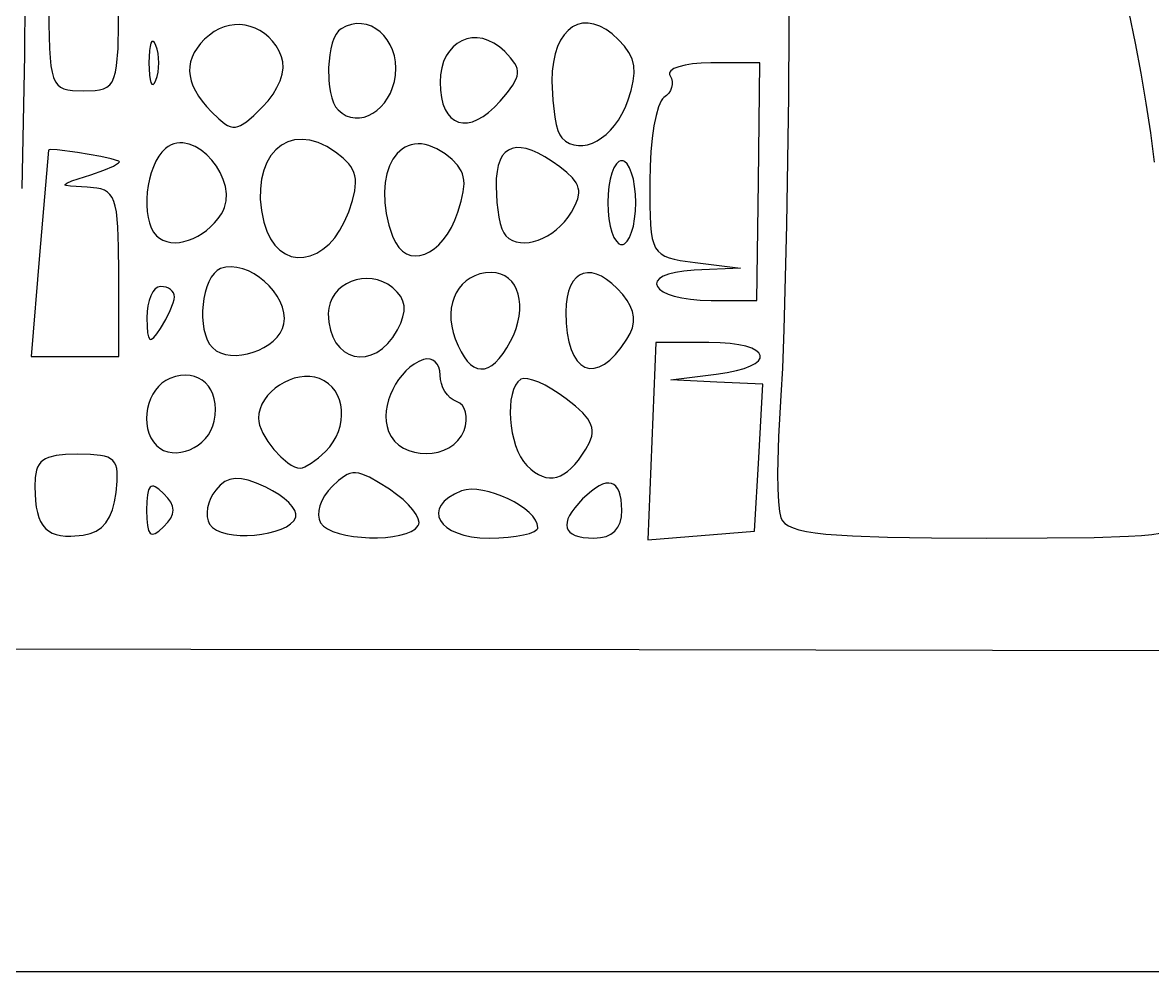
# Model space of a CAD drawing. Header units: millimetres. Extents: x -4.58 to 1.11, y 0.34 to 8.32.
# Drawn here: x -0.976 to -0.078, y 1.7 to 2.454 of the extents above; entities that cross this region are included whole.
import ezdxf

# ---------------------------------------------------------------- set-up
doc = ezdxf.new("R2010")
doc.units = ezdxf.units.MM

msp = doc.modelspace()

# ---------------------------------------------------------------- linework, layer by layer
at = {"flags": 128}
for points in [[(-0.976764, 2.322222), (-0.974733, 2.42853), (-0.974056, 2.516747), (-0.974225, 2.5512), (-0.974733, 2.577687), (-0.975579, 2.595059), (-0.976129, 2.599967), (-0.976764, 2.602167)], [(-0.366847, 2.505556), (-0.36749, 2.395619), (-0.36896, 2.293415), (-0.371037, 2.210354), (-0.372234, 2.179568), (-0.3735, 2.157847), (-0.37545, 2.125098), (-0.376113, 2.095851), (-0.375961, 2.083538), (-0.375486, 2.073296), (-0.374689, 2.065526), (-0.373569, 2.060625), (-0.372305, 2.058283), (-0.37033, 2.056165), (-0.36754, 2.054263), (-0.363832, 2.052566), (-0.359104, 2.051062), (-0.353252, 2.049744), (-0.346174, 2.048599), (-0.337766, 2.047618), (-0.316548, 2.046107), (-0.288775, 2.045129), (-0.253621, 2.044602), (-0.210264, 2.044444), (-0.161706, 2.04454), (-0.12446, 2.044946), (-0.097169, 2.04584), (-0.086833, 2.046526), (-0.078477, 2.047401), (-0.071932, 2.048488)], [(-0.955556, 2.477778), (-0.955469, 2.452743), (-0.95501, 2.43375), (-0.954548, 2.426259), (-0.953882, 2.419965), (-0.952974, 2.414766), (-0.951786, 2.410556), (-0.950283, 2.407231), (-0.948426, 2.404687), (-0.946178, 2.402821), (-0.943503, 2.401528), (-0.940362, 2.400703), (-0.936719, 2.400243), (-0.927778, 2.4), (-0.918836, 2.400243), (-0.915193, 2.400703), (-0.912053, 2.401528), (-0.909377, 2.402821), (-0.90713, 2.404687), (-0.905273, 2.407231), (-0.903769, 2.410556), (-0.902582, 2.414766), (-0.901674, 2.419965), (-0.900545, 2.43375), (-0.900087, 2.452743), (-0.9, 2.477778)], [(-0.076366, 2.343208), (-0.079425, 2.366516), (-0.082968, 2.390089), (-0.086992, 2.41391), (-0.091493, 2.437963), (-0.096472, 2.462231)], [(-0.770431, 2.427097), (-0.772442, 2.431591), (-0.774852, 2.435686), (-0.77762, 2.439369), (-0.780706, 2.442628), (-0.784069, 2.445451), (-0.78767, 2.447827), (-0.791468, 2.449743), (-0.795424, 2.451187), (-0.799496, 2.452148), (-0.803646, 2.452613), (-0.807833, 2.45257), (-0.812016, 2.452007), (-0.816157, 2.450913), (-0.820214, 2.449275), (-0.824147, 2.447081), (-0.827917, 2.444319), (-0.831694, 2.44094), (-0.834953, 2.4375), (-0.837693, 2.434), (-0.839914, 2.43044), (-0.841617, 2.426821), (-0.842802, 2.423144), (-0.843468, 2.419409), (-0.843616, 2.415616), (-0.843246, 2.411767), (-0.842357, 2.407862), (-0.84095, 2.4039), (-0.839024, 2.399884), (-0.83658, 2.395813), (-0.833618, 2.391688), (-0.830138, 2.387509), (-0.826139, 2.383278), (-0.820368, 2.377723), (-0.815546, 2.373822), (-0.813375, 2.372503), (-0.811302, 2.371611), (-0.80928, 2.371149), (-0.807262, 2.371123), (-0.805203, 2.371537), (-0.803055, 2.372396), (-0.798309, 2.375463), (-0.792651, 2.380361), (-0.785708, 2.387125), (-0.781175, 2.392128), (-0.777304, 2.397361), (-0.774137, 2.402708), (-0.77172, 2.408054), (-0.770097, 2.413282), (-0.769312, 2.418275), (-0.769408, 2.422919), (-0.770431, 2.427097)], [(-0.679958, 2.412556), (-0.67965, 2.417898), (-0.679958, 2.423018), (-0.680837, 2.427877), (-0.682242, 2.432436), (-0.684125, 2.436654), (-0.68644, 2.440493), (-0.689142, 2.443914), (-0.692184, 2.446877), (-0.69552, 2.449342), (-0.699104, 2.451271), (-0.702889, 2.452624), (-0.706829, 2.453362), (-0.710879, 2.453446), (-0.714992, 2.452835), (-0.719122, 2.451491), (-0.723222, 2.449375), (-0.725333, 2.44756), (-0.7272, 2.444948), (-0.728819, 2.441646), (-0.730186, 2.43776), (-0.731298, 2.4334), (-0.732149, 2.428672), (-0.733059, 2.418542), (-0.732884, 2.408229), (-0.73238, 2.403273), (-0.731593, 2.398594), (-0.73052, 2.394299), (-0.729156, 2.390495), (-0.727498, 2.38729), (-0.725542, 2.384792), (-0.722406, 2.382137), (-0.719083, 2.380205), (-0.715621, 2.378966), (-0.712068, 2.378391), (-0.708473, 2.378451), (-0.704883, 2.379116), (-0.701349, 2.380356), (-0.697917, 2.382142), (-0.694636, 2.384445), (-0.691554, 2.387235), (-0.68872, 2.390483), (-0.686182, 2.394159), (-0.683989, 2.398234), (-0.682188, 2.402678), (-0.680829, 2.407461), (-0.679958, 2.412556)], [(-0.49525, 2.391944), (-0.492578, 2.400302), (-0.490871, 2.407626), (-0.490158, 2.414109), (-0.490467, 2.419941), (-0.491826, 2.425313), (-0.494264, 2.430417), (-0.497808, 2.435443), (-0.502486, 2.440583), (-0.507545, 2.445157), (-0.512542, 2.448742), (-0.517441, 2.451361), (-0.522204, 2.453037), (-0.526796, 2.453792), (-0.531179, 2.453648), (-0.535319, 2.452628), (-0.539177, 2.450755), (-0.542718, 2.448051), (-0.545905, 2.444539), (-0.548702, 2.440241), (-0.551072, 2.435179), (-0.552979, 2.429377), (-0.554386, 2.422856), (-0.555257, 2.41564), (-0.555556, 2.40775), (-0.55494, 2.392622), (-0.553264, 2.379061), (-0.552109, 2.373331), (-0.550786, 2.368549), (-0.549327, 2.3649), (-0.547764, 2.362569), (-0.544742, 2.360022), (-0.541502, 2.358163), (-0.538081, 2.356969), (-0.53452, 2.356419), (-0.530858, 2.35649), (-0.527134, 2.357161), (-0.52339, 2.358408), (-0.519663, 2.36021), (-0.515994, 2.362545), (-0.512422, 2.36539), (-0.508987, 2.368724), (-0.505729, 2.372525), (-0.502686, 2.376769), (-0.499899, 2.381435), (-0.497407, 2.386501), (-0.49525, 2.391944)], [(-0.870417, 2.436111), (-0.871543, 2.438334), (-0.872594, 2.439312), (-0.873547, 2.439102), (-0.874378, 2.43776), (-0.875065, 2.435345), (-0.875585, 2.431912), (-0.876028, 2.422222), (-0.875585, 2.412533), (-0.875065, 2.4091), (-0.874378, 2.406684), (-0.873547, 2.405343), (-0.872594, 2.405132), (-0.871543, 2.40611), (-0.870417, 2.408333), (-0.869405, 2.411407), (-0.868682, 2.414822), (-0.868104, 2.422222), (-0.868249, 2.425979), (-0.868682, 2.429622), (-0.869405, 2.433038), (-0.870417, 2.436111)], [(-0.593069, 2.431153), (-0.597338, 2.434934), (-0.601709, 2.437893), (-0.60613, 2.440055), (-0.610548, 2.441444), (-0.614912, 2.442086), (-0.61917, 2.442003), (-0.623269, 2.441222), (-0.627158, 2.439767), (-0.630784, 2.437663), (-0.634096, 2.434934), (-0.637041, 2.431604), (-0.639567, 2.4277), (-0.641623, 2.423244), (-0.643156, 2.418262), (-0.644114, 2.412779), (-0.644444, 2.406819), (-0.64418, 2.400377), (-0.643407, 2.394623), (-0.642156, 2.389567), (-0.64046, 2.38522), (-0.638349, 2.381592), (-0.635855, 2.378691), (-0.633009, 2.376527), (-0.629842, 2.375111), (-0.626385, 2.374452), (-0.62267, 2.37456), (-0.618729, 2.375445), (-0.614591, 2.377116), (-0.610289, 2.379584), (-0.605853, 2.382857), (-0.601316, 2.386946), (-0.596708, 2.391861), (-0.590923, 2.398763), (-0.586716, 2.404508), (-0.584059, 2.409391), (-0.583304, 2.411601), (-0.582925, 2.413705), (-0.582921, 2.41574), (-0.583287, 2.417744), (-0.58402, 2.419753), (-0.585117, 2.421803), (-0.588387, 2.426174), (-0.593069, 2.431153)], [(-0.391403, 2.327778), (-0.390333, 2.422222), (-0.429153, 2.422222), (-0.436823, 2.422011), (-0.443726, 2.421404), (-0.449728, 2.420446), (-0.454696, 2.419179), (-0.458499, 2.417645), (-0.461002, 2.415888), (-0.461726, 2.414939), (-0.462075, 2.413951), (-0.462033, 2.412927), (-0.461583, 2.411875), (-0.46053, 2.409653), (-0.459994, 2.407306), (-0.459953, 2.404903), (-0.460389, 2.402517), (-0.46128, 2.400219), (-0.462607, 2.398078), (-0.464349, 2.396167), (-0.466486, 2.394556), (-0.467636, 2.393533), (-0.468754, 2.391931), (-0.47087, 2.387126), (-0.472787, 2.380414), (-0.47446, 2.372068), (-0.475842, 2.362362), (-0.476887, 2.351569), (-0.477547, 2.339964), (-0.477778, 2.327819), (-0.477691, 2.308278), (-0.477157, 2.29348), (-0.476595, 2.287633), (-0.475767, 2.282699), (-0.474624, 2.278587), (-0.473113, 2.275207), (-0.471184, 2.272467), (-0.468785, 2.270276), (-0.465865, 2.268545), (-0.462373, 2.267181), (-0.458259, 2.266094), (-0.453471, 2.265192), (-0.441667, 2.263583), (-0.405556, 2.259111), (-0.442319, 2.257333), (-0.450533, 2.256684), (-0.457382, 2.25564), (-0.462901, 2.254262), (-0.467124, 2.252611), (-0.470083, 2.250745), (-0.471814, 2.248726), (-0.472349, 2.246614), (-0.471722, 2.244469), (-0.469967, 2.24235), (-0.467117, 2.240319), (-0.463207, 2.238435), (-0.458269, 2.236759), (-0.452337, 2.235351), (-0.445445, 2.23427), (-0.437627, 2.233578), (-0.428917, 2.233333), (-0.392486, 2.233333), (-0.391403, 2.327778)], [(-0.818319, 2.302125), (-0.816943, 2.304615), (-0.815875, 2.3072), (-0.814607, 2.312594), (-0.814414, 2.318187), (-0.815192, 2.323858), (-0.816838, 2.329487), (-0.81925, 2.334953), (-0.822324, 2.340136), (-0.825957, 2.344915), (-0.830046, 2.34917), (-0.834488, 2.35278), (-0.839181, 2.355625), (-0.844021, 2.357584), (-0.848905, 2.358537), (-0.851331, 2.358598), (-0.85373, 2.358363), (-0.856088, 2.357816), (-0.858393, 2.356942), (-0.860632, 2.355726), (-0.862792, 2.354153), (-0.86563, 2.351351), (-0.868193, 2.347934), (-0.87047, 2.343992), (-0.872453, 2.339612), (-0.874132, 2.334881), (-0.875499, 2.329887), (-0.876544, 2.324718), (-0.877259, 2.319462), (-0.877634, 2.314206), (-0.87766, 2.309038), (-0.877328, 2.304046), (-0.87663, 2.299317), (-0.875555, 2.294939), (-0.874096, 2.291001), (-0.872243, 2.287589), (-0.869986, 2.284792), (-0.867539, 2.28275), (-0.864799, 2.281188), (-0.861805, 2.280093), (-0.858599, 2.279451), (-0.855221, 2.279249), (-0.851711, 2.279472), (-0.848111, 2.280107), (-0.84446, 2.281141), (-0.8408, 2.282559), (-0.837171, 2.284349), (-0.833613, 2.286497), (-0.830168, 2.288989), (-0.826875, 2.291811), (-0.823776, 2.29495), (-0.82091, 2.298393), (-0.818319, 2.302125)], [(-0.717139, 2.303847), (-0.714205, 2.31291), (-0.712361, 2.320523), (-0.711667, 2.326962), (-0.71177, 2.329828), (-0.712184, 2.332503), (-0.712916, 2.335024), (-0.713973, 2.337424), (-0.715364, 2.339738), (-0.717096, 2.342), (-0.721612, 2.346507), (-0.727583, 2.351222), (-0.734571, 2.355702), (-0.741375, 2.358853), (-0.747937, 2.360732), (-0.754198, 2.361396), (-0.7601, 2.360902), (-0.765585, 2.359307), (-0.770593, 2.35667), (-0.775066, 2.353047), (-0.778946, 2.348495), (-0.782173, 2.343072), (-0.784691, 2.336835), (-0.786439, 2.329841), (-0.787359, 2.322148), (-0.787394, 2.313813), (-0.786483, 2.304892), (-0.784569, 2.295444), (-0.782286, 2.288289), (-0.779353, 2.282207), (-0.775853, 2.277188), (-0.771871, 2.27322), (-0.767492, 2.270294), (-0.762798, 2.2684), (-0.757875, 2.267526), (-0.752807, 2.267661), (-0.747678, 2.268797), (-0.742572, 2.270921), (-0.737574, 2.274024), (-0.732767, 2.278095), (-0.728236, 2.283123), (-0.724064, 2.289098), (-0.720337, 2.29601), (-0.717139, 2.303847)], [(-0.630319, 2.303472), (-0.627648, 2.312235), (-0.626, 2.31968), (-0.625426, 2.326041), (-0.625559, 2.328888), (-0.625979, 2.331552), (-0.626694, 2.334062), (-0.627709, 2.336447), (-0.630667, 2.340961), (-0.634904, 2.345326), (-0.640472, 2.349778), (-0.647018, 2.353887), (-0.653278, 2.356513), (-0.656284, 2.357295), (-0.659199, 2.357738), (-0.662017, 2.357851), (-0.664731, 2.357646), (-0.667335, 2.357131), (-0.669822, 2.356317), (-0.672186, 2.355216), (-0.67442, 2.353836), (-0.678473, 2.350283), (-0.681931, 2.345741), (-0.68474, 2.340293), (-0.68685, 2.334021), (-0.688209, 2.327008), (-0.688765, 2.319334), (-0.688467, 2.311084), (-0.687263, 2.302339), (-0.685101, 2.293182), (-0.681931, 2.283694), (-0.679771, 2.279067), (-0.67722, 2.275317), (-0.67433, 2.272425), (-0.671155, 2.270369), (-0.667749, 2.269129), (-0.664165, 2.268684), (-0.660456, 2.269014), (-0.656677, 2.270099), (-0.652881, 2.271918), (-0.64912, 2.27445), (-0.64545, 2.277674), (-0.641923, 2.281571), (-0.638593, 2.28612), (-0.635513, 2.2913), (-0.632737, 2.297091), (-0.630319, 2.303472)], [(-0.540083, 2.303417), (-0.536946, 2.309061), (-0.534949, 2.314044), (-0.534135, 2.318535), (-0.534186, 2.320649), (-0.534549, 2.322703), (-0.535229, 2.324719), (-0.536233, 2.326719), (-0.539232, 2.330751), (-0.543589, 2.334969), (-0.549347, 2.339542), (-0.555425, 2.343843), (-0.561122, 2.347439), (-0.566436, 2.350332), (-0.571365, 2.352521), (-0.575909, 2.354006), (-0.580065, 2.354789), (-0.583833, 2.35487), (-0.58721, 2.354248), (-0.590196, 2.352926), (-0.592788, 2.350902), (-0.594985, 2.348178), (-0.596787, 2.344755), (-0.59819, 2.340631), (-0.599195, 2.335809), (-0.599798, 2.330288), (-0.6, 2.324069), (-0.599386, 2.311229), (-0.597714, 2.299545), (-0.59656, 2.294539), (-0.595236, 2.290304), (-0.593775, 2.287001), (-0.592208, 2.284792), (-0.589707, 2.2827), (-0.586921, 2.281108), (-0.583891, 2.280001), (-0.580656, 2.279366), (-0.577254, 2.279188), (-0.573725, 2.279454), (-0.570108, 2.28015), (-0.566443, 2.28126), (-0.562768, 2.282773), (-0.559124, 2.284672), (-0.555548, 2.286945), (-0.552081, 2.289577), (-0.548762, 2.292554), (-0.54563, 2.295862), (-0.542724, 2.299488), (-0.540083, 2.303417)], [(-0.9, 2.255556), (-0.90013, 2.276051), (-0.900668, 2.2919), (-0.901838, 2.303707), (-0.902731, 2.308284), (-0.903865, 2.312078), (-0.905268, 2.315165), (-0.90697, 2.317619), (-0.908998, 2.319518), (-0.911379, 2.320936), (-0.914142, 2.32195), (-0.917314, 2.322635), (-0.925, 2.323319), (-0.938433, 2.324134), (-0.941689, 2.324706), (-0.94244, 2.325078), (-0.942601, 2.325524), (-0.941138, 2.326693), (-0.937273, 2.328316), (-0.922222, 2.333333), (-0.911875, 2.336938), (-0.904236, 2.340181), (-0.90166, 2.341555), (-0.900035, 2.342704), (-0.899451, 2.343585), (-0.9, 2.344153), (-0.906109, 2.345918), (-0.914156, 2.347742), (-0.932686, 2.35105), (-0.948838, 2.353049), (-0.953913, 2.353236), (-0.95533, 2.353069), (-0.955861, 2.352708), (-0.962875, 2.269444), (-0.969569, 2.188889), (-0.934792, 2.188889), (-0.9, 2.188889), (-0.9, 2.255556)], [(-0.488889, 2.311111), (-0.489116, 2.317807), (-0.489766, 2.324054), (-0.490793, 2.329715), (-0.492153, 2.334653), (-0.493799, 2.338732), (-0.495686, 2.341814), (-0.497768, 2.343764), (-0.498868, 2.344272), (-0.5, 2.344444), (-0.501132, 2.344272), (-0.502232, 2.343764), (-0.504314, 2.341814), (-0.506201, 2.338732), (-0.507847, 2.334653), (-0.509207, 2.329715), (-0.510234, 2.324054), (-0.510884, 2.317807), (-0.511111, 2.311111), (-0.510884, 2.304415), (-0.510234, 2.298168), (-0.509207, 2.292508), (-0.507847, 2.287569), (-0.506201, 2.283491), (-0.504314, 2.280408), (-0.502232, 2.278458), (-0.501132, 2.277951), (-0.5, 2.277778), (-0.498868, 2.277951), (-0.497768, 2.278458), (-0.495686, 2.280408), (-0.493799, 2.283491), (-0.492153, 2.287569), (-0.490793, 2.292508), (-0.489766, 2.298168), (-0.489116, 2.304415), (-0.488889, 2.311111)], [(-0.768583, 2.214722), (-0.768185, 2.219122), (-0.768599, 2.223597), (-0.769751, 2.228083), (-0.77157, 2.232518), (-0.773983, 2.236839), (-0.776917, 2.240981), (-0.7803, 2.244881), (-0.784059, 2.248477), (-0.788122, 2.251705), (-0.792416, 2.254502), (-0.796869, 2.256804), (-0.801408, 2.258548), (-0.80596, 2.259671), (-0.810453, 2.26011), (-0.814815, 2.259801), (-0.818972, 2.258681), (-0.821702, 2.257157), (-0.824169, 2.254845), (-0.826365, 2.251845), (-0.828279, 2.248257), (-0.829899, 2.244182), (-0.831217, 2.239719), (-0.832222, 2.234968), (-0.832903, 2.230031), (-0.83325, 2.225007), (-0.833252, 2.219996), (-0.8329, 2.215099), (-0.832183, 2.210415), (-0.831091, 2.206045), (-0.829613, 2.202089), (-0.827739, 2.198647), (-0.825458, 2.195819), (-0.822482, 2.193426), (-0.819028, 2.191641), (-0.815181, 2.190439), (-0.811029, 2.189789), (-0.806655, 2.189663), (-0.802148, 2.190033), (-0.797592, 2.19087), (-0.793073, 2.192146), (-0.788678, 2.193832), (-0.784492, 2.195899), (-0.780601, 2.19832), (-0.777091, 2.201066), (-0.774049, 2.204107), (-0.771559, 2.207416), (-0.769709, 2.210964), (-0.768583, 2.214722)], [(-0.588417, 2.200861), (-0.585952, 2.205952), (-0.583998, 2.211011), (-0.582544, 2.215997), (-0.581578, 2.220868), (-0.581088, 2.225585), (-0.581063, 2.230105), (-0.581491, 2.234389), (-0.582361, 2.238396), (-0.583662, 2.242084), (-0.585381, 2.245413), (-0.587508, 2.248342), (-0.59003, 2.25083), (-0.592937, 2.252836), (-0.596216, 2.25432), (-0.599857, 2.25524), (-0.603847, 2.255556), (-0.608462, 2.255266), (-0.612785, 2.254418), (-0.616796, 2.253046), (-0.620479, 2.251184), (-0.623815, 2.248865), (-0.626786, 2.246122), (-0.629373, 2.242989), (-0.631559, 2.2395), (-0.633325, 2.235688), (-0.634654, 2.231586), (-0.635527, 2.227229), (-0.635925, 2.222649), (-0.635832, 2.217881), (-0.635228, 2.212957), (-0.634096, 2.207912), (-0.632417, 2.202778), (-0.630149, 2.197281), (-0.627788, 2.192501), (-0.625339, 2.188436), (-0.622809, 2.185088), (-0.620205, 2.182456), (-0.617532, 2.18054), (-0.614796, 2.179342), (-0.612005, 2.178861), (-0.609164, 2.179097), (-0.60628, 2.180052), (-0.603359, 2.181724), (-0.600407, 2.184114), (-0.59743, 2.187222), (-0.594436, 2.19105), (-0.591429, 2.195596), (-0.588417, 2.200861)], [(-0.495875, 2.2025), (-0.493311, 2.207138), (-0.491589, 2.211617), (-0.490716, 2.215986), (-0.490694, 2.220297), (-0.49153, 2.224599), (-0.493227, 2.228943), (-0.495789, 2.23338), (-0.499222, 2.237958), (-0.503568, 2.242813), (-0.507853, 2.246861), (-0.512045, 2.250113), (-0.516114, 2.252577), (-0.520032, 2.254263), (-0.523766, 2.25518), (-0.527288, 2.255337), (-0.530568, 2.254743), (-0.533574, 2.253408), (-0.536277, 2.25134), (-0.538647, 2.248549), (-0.540654, 2.245044), (-0.542267, 2.240835), (-0.543457, 2.23593), (-0.544192, 2.230338), (-0.544444, 2.224069), (-0.544166, 2.215279), (-0.543354, 2.207407), (-0.542045, 2.200469), (-0.540273, 2.194482), (-0.538075, 2.189461), (-0.535485, 2.185422), (-0.53254, 2.182381), (-0.529274, 2.180352), (-0.525724, 2.179353), (-0.521924, 2.179399), (-0.51791, 2.180506), (-0.513718, 2.182689), (-0.509383, 2.185964), (-0.50494, 2.190347), (-0.500426, 2.195854), (-0.495875, 2.2025)], [(-0.678403, 2.209944), (-0.675758, 2.215418), (-0.673987, 2.220378), (-0.673096, 2.224898), (-0.673095, 2.22905), (-0.673992, 2.232909), (-0.675795, 2.236548), (-0.678513, 2.24004), (-0.682153, 2.243458), (-0.68598, 2.246195), (-0.690018, 2.248277), (-0.694205, 2.249729), (-0.698476, 2.250576), (-0.702769, 2.250845), (-0.70702, 2.25056), (-0.711166, 2.249747), (-0.715144, 2.248432), (-0.718891, 2.24664), (-0.722343, 2.244396), (-0.725438, 2.241726), (-0.728112, 2.238656), (-0.730301, 2.23521), (-0.731944, 2.231414), (-0.732975, 2.227294), (-0.733333, 2.222875), (-0.732918, 2.216002), (-0.731724, 2.20985), (-0.729834, 2.204436), (-0.727327, 2.19978), (-0.724283, 2.195902), (-0.720783, 2.192819), (-0.716908, 2.190552), (-0.712738, 2.189118), (-0.708353, 2.188537), (-0.703834, 2.188828), (-0.699261, 2.19001), (-0.694714, 2.192102), (-0.690275, 2.195122), (-0.686023, 2.19909), (-0.682039, 2.204024), (-0.678403, 2.209944)], [(-0.855722, 2.236111), (-0.855914, 2.237785), (-0.856532, 2.239347), (-0.857531, 2.240762), (-0.858866, 2.241997), (-0.860493, 2.243016), (-0.862365, 2.243787), (-0.864438, 2.244274), (-0.866667, 2.244444), (-0.868895, 2.243934), (-0.870967, 2.242472), (-0.872837, 2.24016), (-0.874462, 2.237101), (-0.875796, 2.233397), (-0.876796, 2.229151), (-0.877415, 2.224466), (-0.877611, 2.219444), (-0.877458, 2.212727), (-0.877067, 2.207715), (-0.876383, 2.204365), (-0.875352, 2.202637), (-0.87469, 2.202368), (-0.87392, 2.202489), (-0.872031, 2.20388), (-0.869631, 2.206768), (-0.866667, 2.211111), (-0.862468, 2.21824), (-0.859007, 2.22533), (-0.856639, 2.23156), (-0.855977, 2.234097), (-0.855722, 2.236111)], [(-0.391083, 2.108333), (-0.387722, 2.166667), (-0.424417, 2.168444), (-0.461111, 2.170222), (-0.425, 2.174694), (-0.416273, 2.175999), (-0.40881, 2.17756), (-0.4026, 2.17933), (-0.397631, 2.181262), (-0.393894, 2.183309), (-0.391376, 2.185423), (-0.390067, 2.18756), (-0.389957, 2.18967), (-0.391033, 2.191708), (-0.393287, 2.193626), (-0.396706, 2.195378), (-0.401279, 2.196917), (-0.406997, 2.198195), (-0.413847, 2.199167), (-0.421819, 2.199784), (-0.430903, 2.2), (-0.472903, 2.2), (-0.476111, 2.1215), (-0.479319, 2.043), (-0.436875, 2.0465), (-0.394444, 2.05), (-0.391083, 2.108333)], [(-0.625431, 2.129889), (-0.624228, 2.133794), (-0.623624, 2.137586), (-0.623598, 2.141177), (-0.624127, 2.144479), (-0.625187, 2.147403), (-0.626757, 2.149862), (-0.628813, 2.151766), (-0.631333, 2.153028), (-0.633966, 2.154246), (-0.636423, 2.15604), (-0.638649, 2.158324), (-0.640592, 2.161012), (-0.642197, 2.164017), (-0.64341, 2.167252), (-0.644177, 2.170632), (-0.644444, 2.174069), (-0.644712, 2.177329), (-0.645477, 2.180197), (-0.646688, 2.182625), (-0.64829, 2.184561), (-0.65023, 2.185954), (-0.652454, 2.186755), (-0.654909, 2.186912), (-0.657542, 2.186375), (-0.661351, 2.184812), (-0.664999, 2.182751), (-0.66846, 2.180241), (-0.67171, 2.177331), (-0.674725, 2.17407), (-0.677481, 2.17051), (-0.679953, 2.166699), (-0.682118, 2.162686), (-0.683951, 2.158521), (-0.685427, 2.154254), (-0.686523, 2.149934), (-0.687214, 2.145611), (-0.687475, 2.141335), (-0.687284, 2.137154), (-0.686615, 2.133118), (-0.685444, 2.129278), (-0.683366, 2.125095), (-0.68062, 2.12148), (-0.677302, 2.118431), (-0.673507, 2.115947), (-0.66933, 2.114028), (-0.664868, 2.112672), (-0.660214, 2.111878), (-0.655464, 2.111646), (-0.650713, 2.111974), (-0.646056, 2.112862), (-0.641589, 2.114309), (-0.637407, 2.116313), (-0.633605, 2.118874), (-0.630278, 2.121991), (-0.627522, 2.125663), (-0.625431, 2.129889)], [(-0.824083, 2.137417), (-0.823376, 2.142289), (-0.823163, 2.146897), (-0.823419, 2.151219), (-0.824123, 2.155233), (-0.825252, 2.158916), (-0.826784, 2.162248), (-0.828695, 2.165205), (-0.830964, 2.167767), (-0.833566, 2.169912), (-0.836481, 2.171616), (-0.839685, 2.17286), (-0.843156, 2.17362), (-0.84687, 2.173875), (-0.850806, 2.173602), (-0.85494, 2.172781), (-0.85925, 2.171389), (-0.862612, 2.169765), (-0.865672, 2.167628), (-0.86842, 2.165039), (-0.870842, 2.162059), (-0.872925, 2.158749), (-0.874659, 2.155171), (-0.876029, 2.151386), (-0.877024, 2.147455), (-0.877632, 2.14344), (-0.877839, 2.139402), (-0.877634, 2.135402), (-0.877004, 2.131502), (-0.875936, 2.127763), (-0.874419, 2.124246), (-0.87244, 2.121013), (-0.869986, 2.118125), (-0.867256, 2.11585), (-0.864245, 2.114149), (-0.861009, 2.113), (-0.857605, 2.112378), (-0.854088, 2.112259), (-0.850515, 2.11262), (-0.846942, 2.113438), (-0.843425, 2.114687), (-0.840022, 2.116346), (-0.836787, 2.11839), (-0.833778, 2.120796), (-0.831051, 2.123539), (-0.828661, 2.126596), (-0.826666, 2.129944), (-0.825121, 2.133559), (-0.824083, 2.137417)], [(-0.735556, 2.113333), (-0.732244, 2.117025), (-0.729434, 2.120942), (-0.727119, 2.125034), (-0.725296, 2.12925), (-0.72396, 2.13354), (-0.723109, 2.137853), (-0.722737, 2.14214), (-0.72284, 2.146351), (-0.723415, 2.150434), (-0.724457, 2.154339), (-0.725962, 2.158016), (-0.727927, 2.161415), (-0.730346, 2.164486), (-0.733216, 2.167177), (-0.736532, 2.16944), (-0.740292, 2.171222), (-0.74412, 2.172353), (-0.748098, 2.172906), (-0.752172, 2.172915), (-0.756287, 2.172416), (-0.760388, 2.171445), (-0.764421, 2.170037), (-0.768329, 2.168228), (-0.772059, 2.166054), (-0.775556, 2.163549), (-0.778764, 2.160749), (-0.781629, 2.15769), (-0.784096, 2.154408), (-0.786111, 2.150937), (-0.787618, 2.147313), (-0.788562, 2.143573), (-0.788889, 2.13975), (-0.788641, 2.137047), (-0.787928, 2.13411), (-0.785296, 2.127762), (-0.781371, 2.121155), (-0.77653, 2.11474), (-0.77115, 2.108966), (-0.76561, 2.104285), (-0.762897, 2.102495), (-0.760286, 2.101146), (-0.757823, 2.100296), (-0.755556, 2.1), (-0.753944, 2.100272), (-0.751915, 2.101052), (-0.746931, 2.103917), (-0.741259, 2.108156), (-0.735556, 2.113333)], [(-0.528569, 2.115014), (-0.52559, 2.120485), (-0.523869, 2.125444), (-0.523504, 2.127791), (-0.523481, 2.130081), (-0.52381, 2.132339), (-0.5245, 2.134589), (-0.52556, 2.136854), (-0.527001, 2.139158), (-0.531058, 2.143981), (-0.536746, 2.149248), (-0.544139, 2.155153), (-0.54983, 2.159239), (-0.55548, 2.162839), (-0.560943, 2.165891), (-0.566069, 2.16833), (-0.570711, 2.170093), (-0.574721, 2.171118), (-0.57795, 2.171339), (-0.58025, 2.170694), (-0.582567, 2.168725), (-0.584503, 2.165986), (-0.586064, 2.162577), (-0.587257, 2.158595), (-0.588089, 2.15414), (-0.588567, 2.14931), (-0.588698, 2.144204), (-0.58849, 2.13892), (-0.587948, 2.133557), (-0.58708, 2.128214), (-0.585893, 2.122988), (-0.584395, 2.11798), (-0.58259, 2.113286), (-0.580488, 2.109007), (-0.578095, 2.105239), (-0.575417, 2.102083), (-0.572346, 2.099231), (-0.569314, 2.096861), (-0.566316, 2.094975), (-0.563349, 2.093574), (-0.560407, 2.09266), (-0.557487, 2.092233), (-0.554585, 2.092294), (-0.551696, 2.092845), (-0.548817, 2.093887), (-0.545942, 2.095421), (-0.543069, 2.097447), (-0.540192, 2.099968), (-0.537308, 2.102984), (-0.534412, 2.106496), (-0.528569, 2.115014)], [(-0.902042, 2.080556), (-0.90119, 2.089748), (-0.901175, 2.096908), (-0.90156, 2.099803), (-0.902247, 2.102284), (-0.903267, 2.104381), (-0.904653, 2.106125), (-0.906434, 2.107547), (-0.908642, 2.108679), (-0.911308, 2.109552), (-0.914464, 2.110196), (-0.922366, 2.110924), (-0.932597, 2.111111), (-0.94218, 2.11088), (-0.94985, 2.110087), (-0.955804, 2.108583), (-0.958198, 2.107518), (-0.960236, 2.106219), (-0.961943, 2.104668), (-0.963343, 2.102846), (-0.96446, 2.100734), (-0.96532, 2.098314), (-0.966363, 2.092476), (-0.966667, 2.085181), (-0.966191, 2.073958), (-0.965575, 2.069122), (-0.964691, 2.064783), (-0.963524, 2.06093), (-0.962062, 2.057548), (-0.96029, 2.054625), (-0.958196, 2.052148), (-0.955766, 2.050101), (-0.952987, 2.048474), (-0.949846, 2.047251), (-0.946329, 2.046421), (-0.942423, 2.045969), (-0.938114, 2.045882), (-0.928236, 2.04675), (-0.92277, 2.047983), (-0.917958, 2.050036), (-0.913785, 2.052927), (-0.910238, 2.056674), (-0.907304, 2.061292), (-0.904969, 2.066801), (-0.903219, 2.073216), (-0.902042, 2.080556)], [(-0.661861, 2.054333), (-0.661389, 2.05544), (-0.661224, 2.056709), (-0.661773, 2.059675), (-0.663413, 2.063112), (-0.66605, 2.066901), (-0.669592, 2.070924), (-0.673945, 2.075062), (-0.679015, 2.079196), (-0.684708, 2.083208), (-0.693462, 2.088765), (-0.700629, 2.092779), (-0.706567, 2.095269), (-0.709188, 2.095949), (-0.711635, 2.096253), (-0.713955, 2.096186), (-0.716192, 2.095749), (-0.71839, 2.094945), (-0.720595, 2.093775), (-0.725203, 2.090348), (-0.730375, 2.085486), (-0.733574, 2.081885), (-0.736262, 2.078045), (-0.738401, 2.074084), (-0.739953, 2.070122), (-0.740881, 2.066275), (-0.741146, 2.062662), (-0.740713, 2.059401), (-0.739542, 2.056611), (-0.737282, 2.05403), (-0.733976, 2.051754), (-0.729776, 2.049786), (-0.72483, 2.048132), (-0.719288, 2.046796), (-0.7133, 2.045782), (-0.707017, 2.045094), (-0.700587, 2.044738), (-0.69416, 2.044717), (-0.687887, 2.045036), (-0.681918, 2.045699), (-0.676401, 2.046711), (-0.671487, 2.048076), (-0.667326, 2.049798), (-0.664067, 2.051883), (-0.661861, 2.054333)], [(-0.864444, 2.08), (-0.867996, 2.083252), (-0.870905, 2.085204), (-0.872134, 2.085675), (-0.873223, 2.085802), (-0.874176, 2.085577), (-0.875002, 2.084995), (-0.876295, 2.08273), (-0.877153, 2.078955), (-0.87763, 2.073618), (-0.877778, 2.066667), (-0.87763, 2.059711), (-0.877153, 2.05437), (-0.876295, 2.050594), (-0.875002, 2.048328), (-0.874176, 2.047746), (-0.873223, 2.047522), (-0.870905, 2.048122), (-0.867996, 2.050076), (-0.864444, 2.053333), (-0.86104, 2.057028), (-0.858609, 2.060412), (-0.85715, 2.063588), (-0.856663, 2.066661), (-0.85715, 2.069735), (-0.858609, 2.072913), (-0.86104, 2.0763), (-0.864444, 2.08)], [(-0.759278, 2.061111), (-0.759125, 2.063601), (-0.760062, 2.066424), (-0.761989, 2.069482), (-0.764809, 2.072677), (-0.768425, 2.075913), (-0.772739, 2.079092), (-0.777653, 2.082116), (-0.783069, 2.084889), (-0.790527, 2.088123), (-0.796946, 2.090371), (-0.802491, 2.091622), (-0.807325, 2.091868), (-0.811611, 2.091098), (-0.815513, 2.089303), (-0.819195, 2.086473), (-0.822819, 2.082597), (-0.825161, 2.079344), (-0.827048, 2.075825), (-0.828459, 2.072152), (-0.829375, 2.068437), (-0.829775, 2.064793), (-0.82964, 2.061332), (-0.828948, 2.058164), (-0.827681, 2.055403), (-0.825478, 2.052881), (-0.822352, 2.050796), (-0.818443, 2.049138), (-0.813887, 2.047894), (-0.808825, 2.047054), (-0.803393, 2.046605), (-0.797732, 2.046536), (-0.791979, 2.046835), (-0.786273, 2.047491), (-0.780752, 2.048493), (-0.775556, 2.049829), (-0.770821, 2.051487), (-0.766688, 2.053456), (-0.763294, 2.055723), (-0.760777, 2.058279), (-0.759278, 2.061111)], [(-0.5, 2.066667), (-0.500534, 2.075081), (-0.501193, 2.078516), (-0.502107, 2.081433), (-0.503271, 2.083831), (-0.50468, 2.085708), (-0.506329, 2.087065), (-0.508212, 2.087898), (-0.510324, 2.088206), (-0.512661, 2.087988), (-0.515218, 2.087243), (-0.517988, 2.085969), (-0.520968, 2.084165), (-0.524152, 2.081829), (-0.531111, 2.075556), (-0.537385, 2.068592), (-0.539721, 2.065407), (-0.541525, 2.062427), (-0.542799, 2.059656), (-0.543544, 2.0571), (-0.543762, 2.054763), (-0.543453, 2.052651), (-0.54262, 2.050769), (-0.541264, 2.049121), (-0.539386, 2.047713), (-0.536988, 2.04655), (-0.534071, 2.045636), (-0.530637, 2.044977), (-0.522222, 2.044444), (-0.517013, 2.044791), (-0.512498, 2.045833), (-0.508679, 2.047568), (-0.505554, 2.049998), (-0.503124, 2.053123), (-0.501388, 2.056942), (-0.500347, 2.061457), (-0.5, 2.066667)], [(-0.566667, 2.052875), (-0.567155, 2.05577), (-0.568555, 2.058747), (-0.570763, 2.061758), (-0.573681, 2.064753), (-0.577207, 2.067685), (-0.58124, 2.070506), (-0.585681, 2.073167), (-0.590427, 2.07562), (-0.595379, 2.077816), (-0.600435, 2.079708), (-0.605496, 2.081247), (-0.61046, 2.082385), (-0.615226, 2.083073), (-0.619694, 2.083264), (-0.623764, 2.082908), (-0.627333, 2.081958), (-0.633007, 2.079438), (-0.637597, 2.07669), (-0.641134, 2.073767), (-0.643649, 2.070724), (-0.645174, 2.067614), (-0.645741, 2.064492), (-0.645379, 2.061411), (-0.644122, 2.058425), (-0.641999, 2.055589), (-0.639043, 2.052956), (-0.635284, 2.05058), (-0.630755, 2.048515), (-0.625486, 2.046815), (-0.619509, 2.045534), (-0.612855, 2.044726), (-0.605556, 2.044444), (-0.597744, 2.044616), (-0.590456, 2.045109), (-0.583851, 2.045889), (-0.57809, 2.04692), (-0.573332, 2.048169), (-0.569735, 2.049601), (-0.56746, 2.051181), (-0.566868, 2.052016), (-0.566667, 2.052875)], [(0.831181, 1.820806), (0.738889, 1.941597), (0.661111, 1.948264), (0.64764, 1.948944), (0.62366, 1.949613), (0.546526, 1.9509), (0.434414, 1.952096), (0.292031, 1.953168), (-0.064729, 1.954824), (-0.486111, 1.955625), (-1.555556, 1.956333), (-1.555556, 1.828167), (-1.555556, 1.7), (-0.316042, 1.7), (0.923472, 1.7), (0.831181, 1.820806)]]:
    msp.add_lwpolyline(points, dxfattribs=at)

doc.saveas('drawing.dxf')
